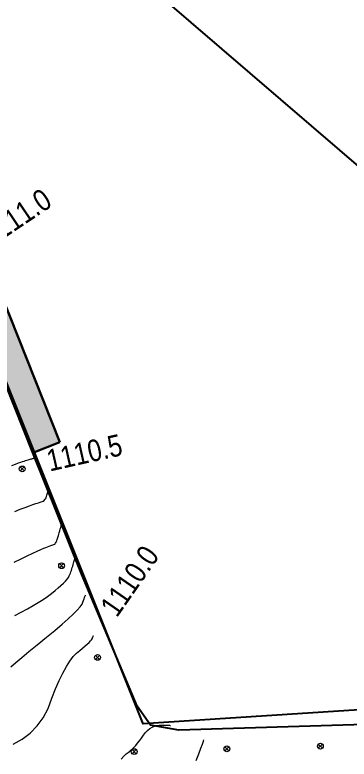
# Model space of a CAD drawing. Extents: x -19176 to -17597, y 5652440 to 5654285.
# Drawn here: x -18161.27 to -18149.72, y 5653030.33 to 5653056.04 of the extents above; entities that cross this region are included whole.
import ezdxf

# ---------------------------------------------------------------- set-up
doc = ezdxf.new("R2010")
doc.units = 0
doc.header["$LTSCALE"] = 5
doc.layers.add('AS-GENERAL', color=48, linetype='Continuous', lineweight=18)
doc.layers.add('AS-ROADS', color=254, linetype='Continuous')
doc.layers.add('L-TITLEDB', color=4, linetype='Continuous')
for name, color, linetype, lineweight, true_color in [('AS-STRUCTURE', 7, 'Continuous', 30, 0x595959), ('C-TOPO-MAJR', 7, 'Continuous', 15, 0xd3aa5f), ('C-TOPO-MINR', 7, 'Continuous', 13, 0xe9d5af)]:
    doc.layers.add(name, color=color, linetype=linetype, lineweight=lineweight, true_color=true_color)
doc.layers.add('AS-STRUCTURE-H', color=7, linetype='Continuous', true_color=0xa8a8a8)
doc.layers.add('C-TOPO-MAJR-TEXT', color=7, linetype='Continuous', true_color=0x644b1b)
doc.styles.get("Standard").update_dxf_attribs({"font": 'ARIALN.TTF'})

# ---------------------------------------------------------------- blocks, each defined once
blk = doc.blocks.new('FENCE POST')
at = {"layer": 'AS-GENERAL'}
for p, q in [((0.035, 0.035), (-0.035, -0.035)), ((0.035, -0.035), (-0.035, 0.035))]:
    blk.add_line(p, q, dxfattribs=at)
blk.add_circle((0, 0), 0.05, dxfattribs=at)

msp = doc.modelspace()

# ---------------------------------------------------------------- hatches: boundary and pattern name
at = {"layer": 'AS-STRUCTURE-H'}
h = msp.add_hatch(color=256, dxfattribs=at)
h.dxf.hatch_style = 1
h.paths.add_polyline_path([(-18159.713, 5653041.284), (-18166.95, 5653059.482), (-18167.879, 5653059.112), (-18160.642, 5653040.914)])

# ---------------------------------------------------------------- linework, layer by layer
at = {"layer": 'AS-ROADS', "flags": 128}
msp.add_lwpolyline([(-18136.747, 5653032.01), (-18147.294, 5653031.59), (-18155.599, 5653031.329), (-18156.579, 5653031.509), (-18157.047, 5653032.162), (-18158.97, 5653036.734), (-18160.642, 5653040.914), (-18162.066, 5653044.616), (-18165.657, 5653053.744), (-18167.879, 5653059.112), (-18169.523, 5653063.323)], dxfattribs=at)
at = {"layer": 'AS-STRUCTURE', "flags": 128}
msp.add_lwpolyline([(-18159.713, 5653041.284), (-18166.95, 5653059.482), (-18167.879, 5653059.112), (-18160.642, 5653040.914)], close=True, dxfattribs=at)
at = {"layer": 'C-TOPO-MAJR', "flags": 128}
for points in [[(-18161.372, 5653040.48), (-18161.245, 5653040.526), (-18161.141, 5653040.563), (-18161.06, 5653040.592), (-18161.002, 5653040.612), (-18160.947, 5653040.63), (-18160.897, 5653040.646), (-18160.851, 5653040.66), (-18160.809, 5653040.673), (-18160.772, 5653040.684), (-18160.738, 5653040.693), (-18160.708, 5653040.701), (-18160.683, 5653040.707), (-18160.661, 5653040.712), (-18160.641, 5653040.718), (-18160.625, 5653040.723), (-18160.612, 5653040.729), (-18160.601, 5653040.734), (-18160.594, 5653040.739), (-18160.589, 5653040.744), (-18160.588, 5653040.749), (-18160.587, 5653040.754), (-18160.586, 5653040.758), (-18160.585, 5653040.761), (-18160.584, 5653040.763), (-18160.584, 5653040.765), (-18160.583, 5653040.766), (-18160.583, 5653040.767), (-18160.583, 5653040.767)], [(-18161.326, 5653030.843), (-18161.012, 5653031.018), (-18160.734, 5653031.229), (-18160.493, 5653031.476), (-18160.289, 5653031.759), (-18160.121, 5653032.079), (-18159.99, 5653032.434), (-18159.862, 5653032.757), (-18159.735, 5653033.046), (-18159.611, 5653033.302), (-18159.49, 5653033.526), (-18159.37, 5653033.715), (-18159.253, 5653033.872), (-18159.138, 5653033.996), (-18159.025, 5653034.086), (-18158.926, 5653034.168), (-18158.839, 5653034.242), (-18158.765, 5653034.308), (-18158.704, 5653034.365), (-18158.656, 5653034.413), (-18158.621, 5653034.454), (-18158.598, 5653034.486), (-18158.589, 5653034.509), (-18158.581, 5653034.53), (-18158.574, 5653034.548), (-18158.568, 5653034.563), (-18158.564, 5653034.574), (-18158.56, 5653034.583), (-18158.558, 5653034.589), (-18158.557, 5653034.592), (-18158.557, 5653034.592)]]:
    msp.add_lwpolyline(points, dxfattribs=at)
at = {"layer": 'C-TOPO-MINR', "flags": 128}
for points in [[(-18161.273, 5653038.888), (-18161.083, 5653038.961), (-18160.915, 5653039.025), (-18160.768, 5653039.079), (-18160.643, 5653039.125), (-18160.539, 5653039.161), (-18160.457, 5653039.188), (-18160.396, 5653039.206), (-18160.357, 5653039.215), (-18160.321, 5653039.228), (-18160.288, 5653039.246), (-18160.259, 5653039.269), (-18160.233, 5653039.296), (-18160.21, 5653039.327), (-18160.191, 5653039.363), (-18160.175, 5653039.403), (-18160.163, 5653039.448), (-18160.152, 5653039.488), (-18160.142, 5653039.521), (-18160.134, 5653039.55), (-18160.128, 5653039.572), (-18160.123, 5653039.589), (-18160.12, 5653039.6), (-18160.119, 5653039.606), (-18160.119, 5653039.606)], [(-18161.292, 5653037.131), (-18161.051, 5653037.25), (-18160.838, 5653037.354), (-18160.653, 5653037.443), (-18160.497, 5653037.516), (-18160.369, 5653037.574), (-18160.27, 5653037.617), (-18160.199, 5653037.645), (-18160.135, 5653037.669), (-18160.078, 5653037.691), (-18160.029, 5653037.709), (-18159.987, 5653037.724), (-18159.952, 5653037.737), (-18159.924, 5653037.746), (-18159.904, 5653037.752), (-18159.89, 5653037.755), (-18159.876, 5653037.768), (-18159.86, 5653037.791), (-18159.843, 5653037.825), (-18159.824, 5653037.869), (-18159.804, 5653037.923), (-18159.783, 5653037.988), (-18159.761, 5653038.062), (-18159.737, 5653038.147), (-18159.717, 5653038.222), (-18159.699, 5653038.285), (-18159.684, 5653038.338), (-18159.672, 5653038.381), (-18159.663, 5653038.413), (-18159.657, 5653038.434), (-18159.654, 5653038.445), (-18159.654, 5653038.445)], [(-18161.272, 5653035.288), (-18161.047, 5653035.406), (-18160.837, 5653035.521), (-18160.641, 5653035.633), (-18160.46, 5653035.742), (-18160.294, 5653035.849), (-18160.142, 5653035.953), (-18160.004, 5653036.054), (-18159.881, 5653036.153), (-18159.772, 5653036.245), (-18159.675, 5653036.33), (-18159.591, 5653036.41), (-18159.521, 5653036.482), (-18159.463, 5653036.548), (-18159.419, 5653036.608), (-18159.387, 5653036.661), (-18159.369, 5653036.708), (-18159.351, 5653036.755), (-18159.334, 5653036.803), (-18159.317, 5653036.851), (-18159.301, 5653036.9), (-18159.285, 5653036.95), (-18159.27, 5653037.001), (-18159.255, 5653037.051), (-18159.24, 5653037.103), (-18159.228, 5653037.148), (-18159.217, 5653037.187), (-18159.208, 5653037.219), (-18159.201, 5653037.245), (-18159.195, 5653037.264), (-18159.192, 5653037.277), (-18159.19, 5653037.283), (-18159.19, 5653037.283)], [(-18161.406, 5653033.522), (-18161.238, 5653033.669), (-18161.031, 5653033.844), (-18160.785, 5653034.048), (-18160.499, 5653034.279), (-18160.175, 5653034.54), (-18159.889, 5653034.776), (-18159.639, 5653034.988), (-18159.426, 5653035.176), (-18159.251, 5653035.34), (-18159.113, 5653035.48), (-18159.012, 5653035.597), (-18158.948, 5653035.689), (-18158.921, 5653035.757), (-18158.898, 5653035.816), (-18158.878, 5653035.867), (-18158.861, 5653035.91), (-18158.847, 5653035.944), (-18158.837, 5653035.97), (-18158.831, 5653035.987), (-18158.827, 5653035.995), (-18158.827, 5653035.995)], [(-18157.598, 5653030.331), (-18157.503, 5653030.433), (-18157.424, 5653030.511), (-18157.359, 5653030.565), (-18157.31, 5653030.595), (-18157.258, 5653030.635), (-18157.204, 5653030.683), (-18157.148, 5653030.74), (-18157.088, 5653030.806), (-18157.027, 5653030.882), (-18156.963, 5653030.966), (-18156.896, 5653031.059), (-18156.827, 5653031.16), (-18156.756, 5653031.249), (-18156.682, 5653031.325), (-18156.606, 5653031.388), (-18156.529, 5653031.438), (-18156.448, 5653031.474), (-18156.366, 5653031.498), (-18156.282, 5653031.509), (-18156.195, 5653031.506), (-18156.12, 5653031.504), (-18156.055, 5653031.502), (-18156.001, 5653031.501), (-18155.957, 5653031.5), (-18155.925, 5653031.499), (-18155.903, 5653031.498), (-18155.892, 5653031.498), (-18155.892, 5653031.498)], [(-18155.009, 5653030.279), (-18154.919, 5653030.518), (-18154.846, 5653030.709), (-18154.792, 5653030.852), (-18154.756, 5653030.947), (-18154.738, 5653030.995), (-18154.738, 5653030.995)]]:
    msp.add_lwpolyline(points, dxfattribs=at)
at = {"layer": 'L-TITLEDB', "flags": 128}
for points in [[(-18132.522, 5653036.315), (-18166.516, 5653065.516)], [(-18125.488, 5653044.75), (-18135.339, 5653032.938), (-18156.841, 5653031.554), (-18169.003, 5653061.959)]]:
    msp.add_lwpolyline(points, dxfattribs=at)

# ---------------------------------------------------------------- block references
at = {"layer": 'AS-GENERAL', "xscale": 2, "yscale": 2, "zscale": 2}
for p in [(-18161.014, 5653040.356), (-18159.654, 5653037.014), (-18158.412, 5653033.845), (-18153.945, 5653030.687), (-18150.716, 5653030.78), (-18157.145, 5653030.589)]:
    msp.add_blockref('FENCE POST', p, dxfattribs=at)

# ---------------------------------------------------------------- texts
at = {"layer": 'C-TOPO-MAJR-TEXT', "char_height": 0.75, "attachment_point": 5}
for s, insert, rotation in [('1111.0', (-18161.224, 5653049.038, 1111), 33.8977), ('1110.5', (-18158.864, 5653040.914, 1110.5), 12.7035), ('1110.0', (-18157.3, 5653036.486, 1110), 55.2478)]:
    msp.add_mtext(s, dxfattribs=dict(at, insert=insert, rotation=rotation))

doc.saveas('drawing.dxf')
